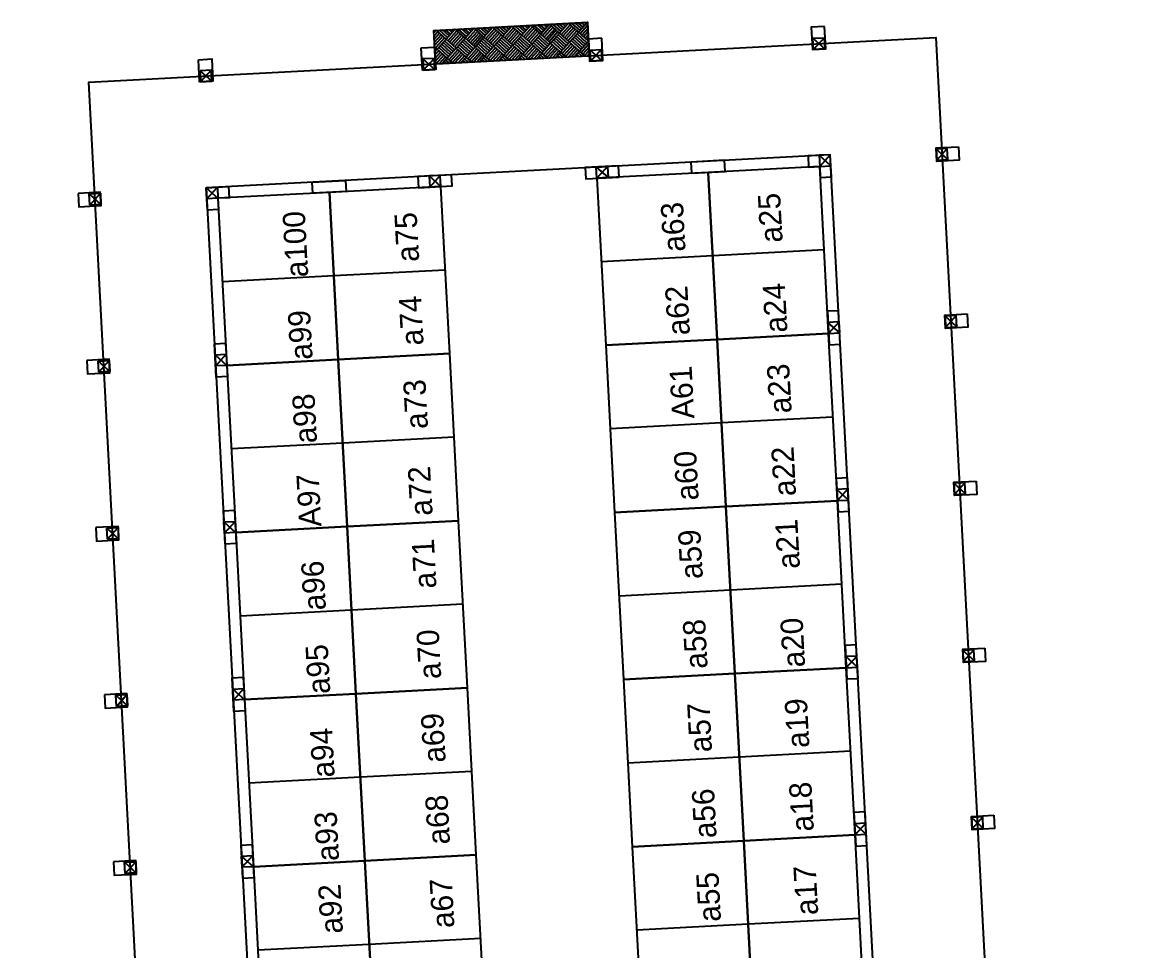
# Model space of a CAD drawing. Extents: x -31423 to 1909503, y -2344077 to 1640342.
# Drawn here: x 191502.6 to 191522.61, y -398945.16 to -398928.52 of the extents above; entities that cross this region are included whole.
import ezdxf

# ---------------------------------------------------------------- set-up
doc = ezdxf.new("R2010")
doc.units = 0
for name, color, linetype in [('Level 1', 7, 'Continuous'), ('Level 13', 7, 'Continuous'), ('Level 14', 7, 'Continuous'), ('Level 15', 7, 'Continuous'), ('Level 16', 7, 'Continuous'), ('Level 17', 7, 'Continuous'), ('Level 18', 7, 'Continuous'), ('Level 19', 7, 'Continuous')]:
    doc.layers.add(name, color=color, linetype=linetype)

# ---------------------------------------------------------------- blocks, each defined once
blk = doc.blocks.new('COT220')
at = {"layer": 'Level 13'}
for p, q in [((-1100, 1100), (1100, 1100)), ((-1100, -1100), (-1100, 1100)), ((-1100, -1100), (1100, 1100)), ((1100, -1100), (-1100, 1100)), ((1100, 1100), (1100, -1100)), ((1100, -1100), (-1100, -1100))]:
    blk.add_line(p, q, dxfattribs=at)
at = {"layer": 'Level 18'}
for p, q in [((-1100, -1100), (-1100, 1100)), ((-1100, 1100), (1100, 1100)), ((1100, 1100), (1100, -1100)), ((1100, -1100), (-1100, -1100))]:
    blk.add_line(p, q, dxfattribs=at)

msp = doc.modelspace()

# ---------------------------------------------------------------- linework, layer by layer
at = {"layer": 'Level 1'}
msp.add_lwpolyline([(191510.004, -398929.265), (191509.972, -398928.666), (191512.728, -398928.52), (191512.76, -398929.12)], dxfattribs=at)
at = {"layer": 'Level 13'}
for points in [[(191516.978, -398928.596), (191516.738, -398928.609), (191516.76, -398929.008), (191516.999, -398928.995)], [(191512.984, -398928.807), (191512.744, -398928.82), (191512.765, -398929.219), (191513.005, -398929.207)], [(191509.748, -398928.979), (191509.988, -398928.966), (191510.009, -398929.365), (191509.769, -398929.378)], [(191505.754, -398929.19), (191505.994, -398929.177), (191506.015, -398929.577), (191505.775, -398929.589)], [(191516.901, -398931.304), (191517.101, -398931.293), (191517.08, -398930.894), (191516.68, -398930.915), (191516.691, -398931.115), (191516.891, -398931.104)], [(191519.375, -398930.752), (191519.388, -398930.992), (191518.989, -398931.013), (191518.976, -398930.773)], [(191513.296, -398931.294), (191513.285, -398931.095), (191512.686, -398931.126), (191512.696, -398931.326)], [(191514.583, -398931.026), (191514.594, -398931.226), (191515.193, -398931.194), (191515.182, -398930.994)], [(191509.69, -398931.285), (191509.701, -398931.485), (191510.3, -398931.453), (191510.289, -398931.253)], [(191506.116, -398931.875), (191505.917, -398931.885), (191505.895, -398931.486), (191506.295, -398931.465), (191506.305, -398931.664), (191506.106, -398931.675)], [(191508.392, -398931.354), (191508.402, -398931.553), (191507.803, -398931.585), (191507.793, -398931.385)], [(191503.598, -398931.587), (191503.61, -398931.827), (191504.01, -398931.806), (191503.997, -398931.566)], [(191517.028, -398933.7), (191517.06, -398934.3), (191517.259, -398934.289), (191517.228, -398933.69)], [(191519.534, -398933.748), (191519.547, -398933.988), (191519.147, -398934.009), (191519.135, -398933.769)], [(191506.243, -398934.271), (191506.275, -398934.87), (191506.075, -398934.881), (191506.043, -398934.282)], [(191503.756, -398934.583), (191503.769, -398934.823), (191504.168, -398934.802), (191504.156, -398934.562)], [(191517.187, -398936.696), (191517.218, -398937.295), (191517.418, -398937.285), (191517.386, -398936.686)], [(191519.693, -398936.744), (191519.705, -398936.983), (191519.306, -398937.005), (191519.293, -398936.765)], [(191506.402, -398937.267), (191506.433, -398937.866), (191506.234, -398937.877), (191506.202, -398937.278)], [(191503.915, -398937.579), (191503.927, -398937.819), (191504.327, -398937.797), (191504.314, -398937.558)], [(191517.345, -398939.692), (191517.377, -398940.291), (191517.577, -398940.281), (191517.545, -398939.681)], [(191519.851, -398939.74), (191519.864, -398939.979), (191519.464, -398940), (191519.452, -398939.761)], [(191506.56, -398940.263), (191506.592, -398940.862), (191506.392, -398940.873), (191506.36, -398940.273)], [(191504.073, -398940.575), (191504.086, -398940.814), (191504.485, -398940.793), (191504.473, -398940.554)], [(191517.504, -398942.688), (191517.535, -398943.287), (191517.735, -398943.276), (191517.703, -398942.677)], [(191520.01, -398942.735), (191520.022, -398942.975), (191519.623, -398942.996), (191519.61, -398942.757)], [(191506.719, -398943.259), (191506.75, -398943.858), (191506.551, -398943.868), (191506.519, -398943.269)], [(191504.232, -398943.57), (191504.244, -398943.81), (191504.644, -398943.789), (191504.631, -398943.549)]]:
    msp.add_lwpolyline(points, close=True, dxfattribs=at)
at = {"layer": 'Level 14'}
for p, q in [((191512.389, -398928.538), (191512.229, -398928.717)), ((191512.336, -398928.598), (191512.276, -398928.544)), ((191512.363, -398928.568), (191512.333, -398928.541)), ((191512.389, -398928.538), (191512.389, -398928.538)), ((191512.568, -398928.699), (191512.389, -398928.538)), ((191512.594, -398928.669), (191512.446, -398928.535)), ((191512.621, -398928.639), (191512.502, -398928.532)), ((191512.648, -398928.61), (191512.559, -398928.529)), ((191512.728, -398928.52), (191512.568, -398928.699)), ((191512.675, -398928.58), (191512.615, -398928.526)), ((191512.701, -398928.55), (191512.672, -398928.523)), ((191509.99, -398928.694), (191509.973, -398928.678)), ((191510.017, -398928.664), (191509.974, -398928.711)), ((191510.046, -398928.691), (191509.977, -398928.767)), ((191510.076, -398928.717), (191509.98, -398928.824)), ((191510.106, -398928.744), (191509.983, -398928.88)), ((191510.017, -398928.664), (191510.017, -398928.664)), ((191510.195, -398928.824), (191510.017, -398928.664)), ((191510.222, -398928.795), (191510.073, -398928.661)), ((191510.249, -398928.765), (191510.13, -398928.658)), ((191510.275, -398928.735), (191510.186, -398928.655)), ((191510.356, -398928.646), (191510.195, -398928.824)), ((191510.385, -398928.673), (191510.225, -398928.851)), ((191510.302, -398928.705), (191510.243, -398928.652)), ((191510.415, -398928.699), (191510.255, -398928.878)), ((191510.445, -398928.726), (191510.284, -398928.905)), ((191510.329, -398928.676), (191510.299, -398928.649)), ((191510.356, -398928.646), (191510.356, -398928.646)), ((191510.534, -398928.806), (191510.356, -398928.646)), ((191510.561, -398928.777), (191510.412, -398928.643)), ((191510.588, -398928.747), (191510.469, -398928.64)), ((191510.614, -398928.717), (191510.525, -398928.637)), ((191510.695, -398928.628), (191510.534, -398928.806)), ((191510.724, -398928.655), (191510.564, -398928.833)), ((191510.641, -398928.687), (191510.582, -398928.634)), ((191510.754, -398928.682), (191510.594, -398928.86)), ((191510.784, -398928.708), (191510.623, -398928.887)), ((191510.668, -398928.658), (191510.638, -398928.631)), ((191510.814, -398928.735), (191510.653, -398928.913)), ((191510.695, -398928.628), (191510.695, -398928.628)), ((191510.873, -398928.789), (191510.695, -398928.628)), ((191510.9, -398928.759), (191510.751, -398928.625)), ((191510.927, -398928.729), (191510.808, -398928.622)), ((191510.953, -398928.699), (191510.864, -398928.619)), ((191511.034, -398928.61), (191510.873, -398928.789)), ((191511.063, -398928.637), (191510.903, -398928.815)), ((191510.98, -398928.67), (191510.921, -398928.616)), ((191511.093, -398928.664), (191510.933, -398928.842)), ((191511.123, -398928.69), (191510.962, -398928.869)), ((191511.007, -398928.64), (191510.977, -398928.613)), ((191511.152, -398928.717), (191510.992, -398928.896)), ((191511.182, -398928.744), (191511.022, -398928.922)), ((191511.034, -398928.61), (191511.034, -398928.61)), ((191511.212, -398928.771), (191511.034, -398928.61)), ((191511.239, -398928.741), (191511.09, -398928.607)), ((191511.265, -398928.711), (191511.147, -398928.604)), ((191511.292, -398928.681), (191511.203, -398928.601)), ((191511.372, -398928.592), (191511.212, -398928.771)), ((191511.402, -398928.619), (191511.242, -398928.797)), ((191511.319, -398928.652), (191511.259, -398928.598)), ((191511.432, -398928.646), (191511.271, -398928.824)), ((191511.462, -398928.672), (191511.301, -398928.851)), ((191511.346, -398928.622), (191511.316, -398928.595)), ((191511.491, -398928.699), (191511.331, -398928.878)), ((191511.521, -398928.726), (191511.361, -398928.904)), ((191511.372, -398928.592), (191511.372, -398928.592)), ((191511.551, -398928.753), (191511.372, -398928.592)), ((191511.578, -398928.723), (191511.429, -398928.589)), ((191511.604, -398928.693), (191511.485, -398928.586)), ((191511.631, -398928.663), (191511.542, -398928.583)), ((191511.711, -398928.574), (191511.551, -398928.753)), ((191511.741, -398928.601), (191511.581, -398928.779)), ((191511.658, -398928.634), (191511.598, -398928.58)), ((191511.771, -398928.628), (191511.61, -398928.806)), ((191511.801, -398928.654), (191511.64, -398928.833)), ((191511.685, -398928.604), (191511.655, -398928.577)), ((191511.83, -398928.681), (191511.67, -398928.86)), ((191511.86, -398928.708), (191511.7, -398928.886)), ((191511.711, -398928.574), (191511.711, -398928.574)), ((191511.89, -398928.735), (191511.711, -398928.574)), ((191511.89, -398928.735), (191511.729, -398928.913)), ((191511.917, -398928.705), (191511.768, -398928.571)), ((191511.943, -398928.675), (191511.824, -398928.568)), ((191511.97, -398928.645), (191511.881, -398928.565)), ((191512.05, -398928.556), (191511.89, -398928.735)), ((191512.068, -398928.895), (191511.89, -398928.735)), ((191512.08, -398928.583), (191511.92, -398928.761)), ((191511.997, -398928.616), (191511.937, -398928.562)), ((191512.11, -398928.61), (191511.949, -398928.788)), ((191512.14, -398928.637), (191511.979, -398928.815)), ((191512.024, -398928.586), (191511.994, -398928.559)), ((191512.169, -398928.663), (191512.009, -398928.842)), ((191512.199, -398928.69), (191512.039, -398928.868)), ((191512.05, -398928.556), (191512.05, -398928.556)), ((191512.229, -398928.717), (191512.05, -398928.556)), ((191512.229, -398928.717), (191512.068, -398928.895)), ((191512.256, -398928.687), (191512.107, -398928.553)), ((191512.282, -398928.657), (191512.163, -398928.55)), ((191512.309, -398928.628), (191512.22, -398928.547)), ((191512.407, -398928.877), (191512.229, -398928.717)), ((191512.419, -398928.565), (191512.259, -398928.744)), ((191512.449, -398928.592), (191512.288, -398928.77)), ((191512.479, -398928.619), (191512.318, -398928.797)), ((191512.508, -398928.645), (191512.348, -398928.824)), ((191512.538, -398928.672), (191512.377, -398928.851)), ((191512.568, -398928.699), (191512.407, -398928.877)), ((191512.719, -398928.889), (191512.541, -398928.729)), ((191512.746, -398928.859), (191512.568, -398928.699)), ((191512.731, -398928.577), (191512.597, -398928.726)), ((191512.734, -398928.633), (191512.627, -398928.752)), ((191512.737, -398928.69), (191512.657, -398928.779)), ((191510.136, -398928.771), (191509.986, -398928.937)), ((191510.165, -398928.798), (191510.005, -398928.976)), ((191510.195, -398928.824), (191510.035, -398929.003)), ((191510.267, -398929.104), (191510.088, -398928.943)), ((191510.293, -398929.074), (191510.115, -398928.914)), ((191510.32, -398929.044), (191510.142, -398928.884)), ((191510.347, -398929.015), (191510.168, -398928.854)), ((191510.374, -398928.985), (191510.195, -398928.824)), ((191510.475, -398928.753), (191510.314, -398928.931)), ((191510.504, -398928.78), (191510.344, -398928.958)), ((191510.534, -398928.806), (191510.374, -398928.985)), ((191510.606, -398929.086), (191510.427, -398928.925)), ((191510.632, -398929.056), (191510.454, -398928.896)), ((191510.659, -398929.026), (191510.481, -398928.866)), ((191510.686, -398928.997), (191510.507, -398928.836)), ((191510.713, -398928.967), (191510.534, -398928.806)), ((191510.843, -398928.762), (191510.683, -398928.94)), ((191510.873, -398928.789), (191510.713, -398928.967)), ((191510.918, -398929.098), (191510.739, -398928.937)), ((191510.944, -398929.068), (191510.766, -398928.907)), ((191510.971, -398929.038), (191510.793, -398928.878)), ((191510.998, -398929.008), (191510.82, -398928.848)), ((191511.025, -398928.979), (191510.846, -398928.818)), ((191511.051, -398928.949), (191510.873, -398928.789)), ((191511.212, -398928.771), (191511.051, -398928.949)), ((191511.257, -398929.08), (191511.078, -398928.919)), ((191511.283, -398929.05), (191511.105, -398928.89)), ((191511.31, -398929.02), (191511.132, -398928.86)), ((191511.337, -398928.991), (191511.158, -398928.83)), ((191511.364, -398928.961), (191511.185, -398928.8)), ((191511.39, -398928.931), (191511.212, -398928.771)), ((191511.39, -398928.931), (191511.23, -398929.11)), ((191511.551, -398928.753), (191511.39, -398928.931)), ((191511.569, -398929.092), (191511.39, -398928.931)), ((191511.596, -398929.062), (191511.417, -398928.901)), ((191511.622, -398929.032), (191511.444, -398928.872)), ((191511.649, -398929.002), (191511.471, -398928.842)), ((191511.676, -398928.973), (191511.497, -398928.812)), ((191511.703, -398928.943), (191511.524, -398928.782)), ((191511.729, -398928.913), (191511.551, -398928.753)), ((191511.729, -398928.913), (191511.569, -398929.092)), ((191511.759, -398928.94), (191511.599, -398929.118)), ((191511.908, -398929.074), (191511.729, -398928.913)), ((191511.935, -398929.044), (191511.756, -398928.883)), ((191511.961, -398929.014), (191511.783, -398928.854)), ((191511.988, -398928.984), (191511.81, -398928.824)), ((191512.015, -398928.955), (191511.836, -398928.794)), ((191512.042, -398928.925), (191511.863, -398928.764)), ((191512.068, -398928.895), (191511.908, -398929.074)), ((191512.098, -398928.922), (191511.938, -398929.1)), ((191512.247, -398929.056), (191512.068, -398928.895)), ((191512.273, -398929.026), (191512.095, -398928.865)), ((191512.3, -398928.996), (191512.122, -398928.836)), ((191512.327, -398928.966), (191512.149, -398928.806)), ((191512.354, -398928.937), (191512.175, -398928.776)), ((191512.38, -398928.907), (191512.202, -398928.746)), ((191512.407, -398928.877), (191512.247, -398929.056)), ((191512.437, -398928.904), (191512.276, -398929.082)), ((191512.467, -398928.931), (191512.306, -398929.109)), ((191512.586, -398929.038), (191512.407, -398928.877)), ((191512.612, -398929.008), (191512.434, -398928.848)), ((191512.639, -398928.978), (191512.461, -398928.818)), ((191512.666, -398928.949), (191512.487, -398928.788)), ((191512.693, -398928.919), (191512.514, -398928.758)), ((191512.746, -398928.859), (191512.586, -398929.038)), ((191512.749, -398928.916), (191512.615, -398929.065)), ((191512.74, -398928.746), (191512.687, -398928.806)), ((191512.743, -398928.803), (191512.716, -398928.833)), ((191510.035, -398929.003), (191509.988, -398928.961)), ((191510.008, -398929.033), (191509.991, -398929.017)), ((191510.035, -398929.003), (191509.992, -398929.05)), ((191510.064, -398929.03), (191509.995, -398929.106)), ((191510.094, -398929.056), (191509.998, -398929.163)), ((191510.124, -398929.083), (191510.001, -398929.219)), ((191510.154, -398929.11), (191510.014, -398929.265)), ((191510.213, -398929.163), (191510.035, -398929.003)), ((191510.24, -398929.134), (191510.061, -398928.973)), ((191510.183, -398929.137), (191510.071, -398929.262)), ((191510.374, -398928.985), (191510.213, -398929.163)), ((191510.403, -398929.012), (191510.243, -398929.19)), ((191510.433, -398929.038), (191510.273, -398929.217)), ((191510.463, -398929.065), (191510.302, -398929.244)), ((191510.493, -398929.092), (191510.353, -398929.247)), ((191510.552, -398929.145), (191510.374, -398928.985)), ((191510.579, -398929.116), (191510.4, -398928.955)), ((191510.522, -398929.119), (191510.41, -398929.244)), ((191510.552, -398929.145), (191510.466, -398929.241)), ((191510.713, -398928.967), (191510.552, -398929.145)), ((191510.648, -398929.231), (191510.552, -398929.145)), ((191510.742, -398928.994), (191510.582, -398929.172)), ((191510.772, -398929.02), (191510.612, -398929.199)), ((191510.802, -398929.047), (191510.641, -398929.226)), ((191510.831, -398929.074), (191510.692, -398929.229)), ((191510.891, -398929.127), (191510.713, -398928.967)), ((191510.861, -398929.101), (191510.749, -398929.226)), ((191510.891, -398929.127), (191510.805, -398929.223)), ((191511.051, -398928.949), (191510.891, -398929.127)), ((191510.987, -398929.213), (191510.891, -398929.127)), ((191511.081, -398928.976), (191510.921, -398929.154)), ((191511.111, -398929.003), (191510.95, -398929.181)), ((191511.141, -398929.029), (191510.98, -398929.208)), ((191511.17, -398929.056), (191511.031, -398929.211)), ((191511.23, -398929.11), (191511.051, -398928.949)), ((191511.2, -398929.083), (191511.087, -398929.208)), ((191511.23, -398929.11), (191511.144, -398929.205)), ((191511.269, -398929.198), (191511.203, -398929.139)), ((191511.325, -398929.195), (191511.23, -398929.11)), ((191511.42, -398928.958), (191511.26, -398929.136)), ((191511.45, -398928.985), (191511.289, -398929.163)), ((191511.48, -398929.011), (191511.319, -398929.19)), ((191511.509, -398929.038), (191511.37, -398929.193)), ((191511.539, -398929.065), (191511.426, -398929.19)), ((191511.569, -398929.092), (191511.483, -398929.187)), ((191511.608, -398929.181), (191511.542, -398929.121)), ((191511.664, -398929.178), (191511.569, -398929.092)), ((191511.789, -398928.967), (191511.628, -398929.145)), ((191511.819, -398928.993), (191511.658, -398929.172)), ((191511.848, -398929.02), (191511.709, -398929.175)), ((191511.878, -398929.047), (191511.765, -398929.172)), ((191511.908, -398929.074), (191511.822, -398929.169)), ((191511.89, -398929.166), (191511.854, -398929.133)), ((191511.947, -398929.163), (191511.881, -398929.103)), ((191512.003, -398929.16), (191511.908, -398929.074)), ((191512.128, -398928.949), (191511.967, -398929.127)), ((191512.158, -398928.975), (191511.997, -398929.154)), ((191512.187, -398929.002), (191512.048, -398929.157)), ((191512.217, -398929.029), (191512.104, -398929.154)), ((191512.247, -398929.056), (191512.161, -398929.151)), ((191512.173, -398929.151), (191512.166, -398929.145)), ((191512.229, -398929.148), (191512.193, -398929.115)), ((191512.286, -398929.145), (191512.22, -398929.085)), ((191512.342, -398929.142), (191512.247, -398929.056)), ((191512.496, -398928.958), (191512.336, -398929.136)), ((191512.526, -398928.984), (191512.387, -398929.139)), ((191512.556, -398929.011), (191512.443, -398929.136)), ((191512.586, -398929.038), (191512.5, -398929.133)), ((191512.512, -398929.133), (191512.505, -398929.127)), ((191512.568, -398929.13), (191512.532, -398929.097)), ((191512.625, -398929.127), (191512.559, -398929.067)), ((191512.681, -398929.124), (191512.586, -398929.038)), ((191512.752, -398928.972), (191512.645, -398929.091)), ((191512.755, -398929.029), (191512.675, -398929.118)), ((191512.758, -398929.085), (191512.726, -398929.121)), ((191510.213, -398929.163), (191510.127, -398929.259)), ((191510.139, -398929.258), (191510.133, -398929.253)), ((191510.196, -398929.255), (191510.16, -398929.223)), ((191510.252, -398929.252), (191510.186, -398929.193)), ((191510.309, -398929.249), (191510.213, -398929.163)), ((191510.478, -398929.24), (191510.472, -398929.235)), ((191510.535, -398929.237), (191510.499, -398929.205)), ((191510.591, -398929.234), (191510.525, -398929.175)), ((191510.817, -398929.222), (191510.811, -398929.217)), ((191510.874, -398929.219), (191510.837, -398929.187)), ((191510.93, -398929.216), (191510.864, -398929.157)), ((191511.156, -398929.204), (191511.15, -398929.199)), ((191511.212, -398929.201), (191511.176, -398929.169)), ((191511.495, -398929.186), (191511.489, -398929.181)), ((191511.551, -398929.184), (191511.515, -398929.151)), ((191511.834, -398929.169), (191511.828, -398929.163))]:
    msp.add_line(p, q, dxfattribs=at)
at = {"layer": 'Level 15'}
msp.add_lwpolyline([(191504.696, -398946.67), (191503.792, -398929.594), (191518.971, -398928.791), (191519.875, -398945.867), (191521.972, -398945.756), (191522.606, -398957.739), (191520.509, -398957.85), (191521.413, -398974.926), (191506.234, -398975.73), (191505.33, -398958.653), (191503.233, -398958.764), (191502.599, -398946.781), (191504.696, -398946.67)], dxfattribs=at)
at = {"layer": 'Level 16'}
for p, q in [((191514.973, -398932.708), (191512.975, -398932.813)), ((191516.97, -398932.602), (191514.973, -398932.708)), ((191508.182, -398933.067), (191506.185, -398933.173)), ((191510.179, -398932.961), (191508.182, -398933.067)), ((191515.131, -398935.703), (191513.134, -398935.809)), ((191517.128, -398935.598), (191515.131, -398935.703)), ((191508.341, -398936.063), (191506.344, -398936.169)), ((191510.338, -398935.957), (191508.341, -398936.063)), ((191515.29, -398938.699), (191513.293, -398938.805)), ((191517.287, -398938.594), (191515.29, -398938.699)), ((191508.499, -398939.059), (191506.502, -398939.164)), ((191510.496, -398938.953), (191508.499, -398939.059)), ((191515.448, -398941.695), (191513.451, -398941.801)), ((191517.446, -398941.589), (191515.448, -398941.695)), ((191510.655, -398941.949), (191508.658, -398942.054)), ((191508.658, -398942.054), (191506.661, -398942.16)), ((191515.607, -398944.691), (191513.61, -398944.797)), ((191517.604, -398944.585), (191515.607, -398944.691)), ((191510.814, -398944.945), (191508.816, -398945.05)), ((191508.816, -398945.05), (191506.819, -398945.156))]:
    msp.add_line(p, q, dxfattribs=at)
for points in [[(191516.891, -398931.104), (191514.893, -398931.21), (191515.052, -398934.206), (191517.049, -398934.1)], [(191514.893, -398931.21), (191512.896, -398931.315), (191513.055, -398934.311), (191515.052, -398934.206)], [(191510.1, -398931.463), (191508.103, -398931.569), (191508.261, -398934.565), (191510.259, -398934.459)], [(191508.103, -398931.569), (191506.106, -398931.675), (191506.264, -398934.671), (191508.261, -398934.565)], [(191517.049, -398934.1), (191515.052, -398934.206), (191515.21, -398937.201), (191517.208, -398937.096)], [(191515.052, -398934.206), (191513.055, -398934.311), (191513.213, -398937.307), (191515.21, -398937.201)], [(191510.259, -398934.459), (191508.261, -398934.565), (191508.42, -398937.561), (191510.417, -398937.455)], [(191508.261, -398934.565), (191506.264, -398934.671), (191506.423, -398937.666), (191508.42, -398937.561)], [(191517.208, -398937.096), (191515.21, -398937.201), (191515.369, -398940.197), (191517.366, -398940.091)], [(191515.21, -398937.201), (191513.213, -398937.307), (191513.372, -398940.303), (191515.369, -398940.197)], [(191510.417, -398937.455), (191508.42, -398937.561), (191508.579, -398940.557), (191510.576, -398940.451)], [(191508.42, -398937.561), (191506.423, -398937.666), (191506.581, -398940.662), (191508.579, -398940.557)], [(191517.366, -398940.091), (191515.369, -398940.197), (191515.528, -398943.193), (191517.525, -398943.087)], [(191515.369, -398940.197), (191513.372, -398940.303), (191513.53, -398943.299), (191515.528, -398943.193)], [(191510.576, -398940.451), (191508.579, -398940.557), (191508.737, -398943.552), (191510.734, -398943.447)], [(191508.579, -398940.557), (191506.581, -398940.662), (191506.74, -398943.658), (191508.737, -398943.552)], [(191517.525, -398943.087), (191515.528, -398943.193), (191515.686, -398946.189), (191517.683, -398946.083)], [(191515.528, -398943.193), (191513.53, -398943.299), (191513.689, -398946.294), (191515.686, -398946.189)], [(191510.734, -398943.447), (191508.737, -398943.552), (191508.896, -398946.548), (191510.893, -398946.442)], [(191508.737, -398943.552), (191506.74, -398943.658), (191506.898, -398946.654), (191508.896, -398946.548)]]:
    msp.add_lwpolyline(points, close=True, dxfattribs=at)
at = {"layer": 'Level 17'}
msp.add_lwpolyline([(191519.31, -398973.035), (191517.08, -398930.894), (191505.895, -398931.486), (191508.126, -398973.627)], close=True, dxfattribs=at)

# ---------------------------------------------------------------- block references
at = {"layer": 'Level 13'}
for p, xscale, yscale, rotation in [((191516.874, -398928.902), 9.09090911791151e-05, 9.090909152291715e-05, -176.97039506086094), ((191512.88, -398929.113), 9.09090911791151e-05, 9.090909152291715e-05, -176.97039506086094), ((191509.884, -398929.272), 9.09090911791151e-05, -9.090909152291715e-05, 3.029604939139066), ((191505.889, -398929.483), 9.09090911791151e-05, -9.090909152291715e-05, 3.029604939139066), ((191516.985, -398930.999), 9.090908811898037e-05, -9.090909152291715e-05, -86.97039679563137), ((191519.082, -398930.888), 9.090908811898037e-05, -9.090909152291715e-05, -86.97039679563137), ((191512.991, -398931.21), 9.09090911791151e-05, 9.090909152291715e-05, -176.97039506086094), ((191509.995, -398931.369), 9.09090911791151e-05, -9.090909152291715e-05, 3.029604939139066), ((191506, -398931.58), 9.090908811898037e-05, 9.090909152291715e-05, -86.97039679563142), ((191503.903, -398931.691), 9.090908811898037e-05, 9.090909152291715e-05, -86.97039679563142), ((191517.143, -398933.995), 9.090908811898037e-05, -9.090909152291715e-05, -86.97039679563137), ((191519.241, -398933.884), 9.090908811898037e-05, -9.090909152291715e-05, -86.97039679563137), ((191506.159, -398934.576), 9.090908811898037e-05, 9.090909152291715e-05, -86.97039679563142), ((191504.062, -398934.687), 9.090908811898037e-05, 9.090909152291715e-05, -86.97039679563142), ((191517.302, -398936.99), 9.090908811898037e-05, -9.090909152291715e-05, -86.97039679563137), ((191519.399, -398936.879), 9.090908811898037e-05, -9.090909152291715e-05, -86.97039679563137), ((191506.317, -398937.572), 9.090908811898037e-05, 9.090909152291715e-05, -86.97039679563142), ((191504.22, -398937.683), 9.090908811898037e-05, 9.090909152291715e-05, -86.97039679563142), ((191517.461, -398939.986), 9.090908811898037e-05, -9.090909152291715e-05, -86.97039679563137), ((191519.558, -398939.875), 9.090908811898037e-05, -9.090909152291715e-05, -86.97039679563137), ((191506.476, -398940.567), 9.090908811898037e-05, 9.090909152291715e-05, -86.97039679563142), ((191504.379, -398940.678), 9.090908811898037e-05, 9.090909152291715e-05, -86.97039679563142), ((191517.619, -398942.982), 9.090908811898037e-05, -9.090909152291715e-05, -86.97039679563137), ((191519.716, -398942.871), 9.090908811898037e-05, -9.090909152291715e-05, -86.97039679563137), ((191506.635, -398943.563), 9.090908811898037e-05, 9.090909152291715e-05, -86.97039679563142), ((191504.537, -398943.674), 9.090908811898037e-05, 9.090909152291715e-05, -86.97039679563142)]:
    msp.add_blockref('COT220', p, dxfattribs=dict(at, xscale=xscale, yscale=yscale, rotation=rotation))

# ---------------------------------------------------------------- texts
at = {"layer": 'Level 19'}
for s, p in [('a25', (191516.226, -398932.462)), ('a100', (191507.724, -398933.083)), ('a75', (191509.712, -398932.807)), ('a63', (191514.485, -398932.624)), ('a62', (191514.564, -398934.122)), ('a24', (191516.312, -398934.075)), ('a74', (191509.791, -398934.305)), ('a99', (191507.802, -398934.561)), ('A61', (191514.644, -398935.62)), ('a23', (191516.388, -398935.522)), ('a73', (191509.87, -398935.803)), ('a98', (191507.881, -398936.059)), ('a22', (191516.467, -398937.006)), ('a60', (191514.721, -398937.084)), ('a72', (191509.953, -398937.358)), ('A97', (191507.96, -398937.556)), ('a21', (191516.536, -398938.309)), ('a59', (191514.796, -398938.493)), ('a71', (191510.022, -398938.662)), ('a96', (191508.04, -398939.054)), ('a58', (191514.881, -398940.101)), ('a20', (191516.629, -398940.076)), ('a70', (191510.108, -398940.286)), ('a95', (191508.119, -398940.552)), ('a19', (191516.706, -398941.521)), ('a69', (191510.187, -398941.784)), ('a57', (191514.96, -398941.599)), ('a94', (191508.198, -398942.05)), ('a56', (191515.042, -398943.139)), ('a18', (191516.785, -398943.019)), ('a68', (191510.265, -398943.251)), ('a93', (191508.277, -398943.548)), ('a17', (191516.864, -398944.517)), ('a67', (191510.344, -398944.749)), ('a55', (191515.121, -398944.637)), ('a92', (191508.346, -398944.849))]:
    msp.add_text(s, height=0.4, rotation=93.0296, dxfattribs=at).set_placement(p)

doc.saveas('drawing.dxf')
